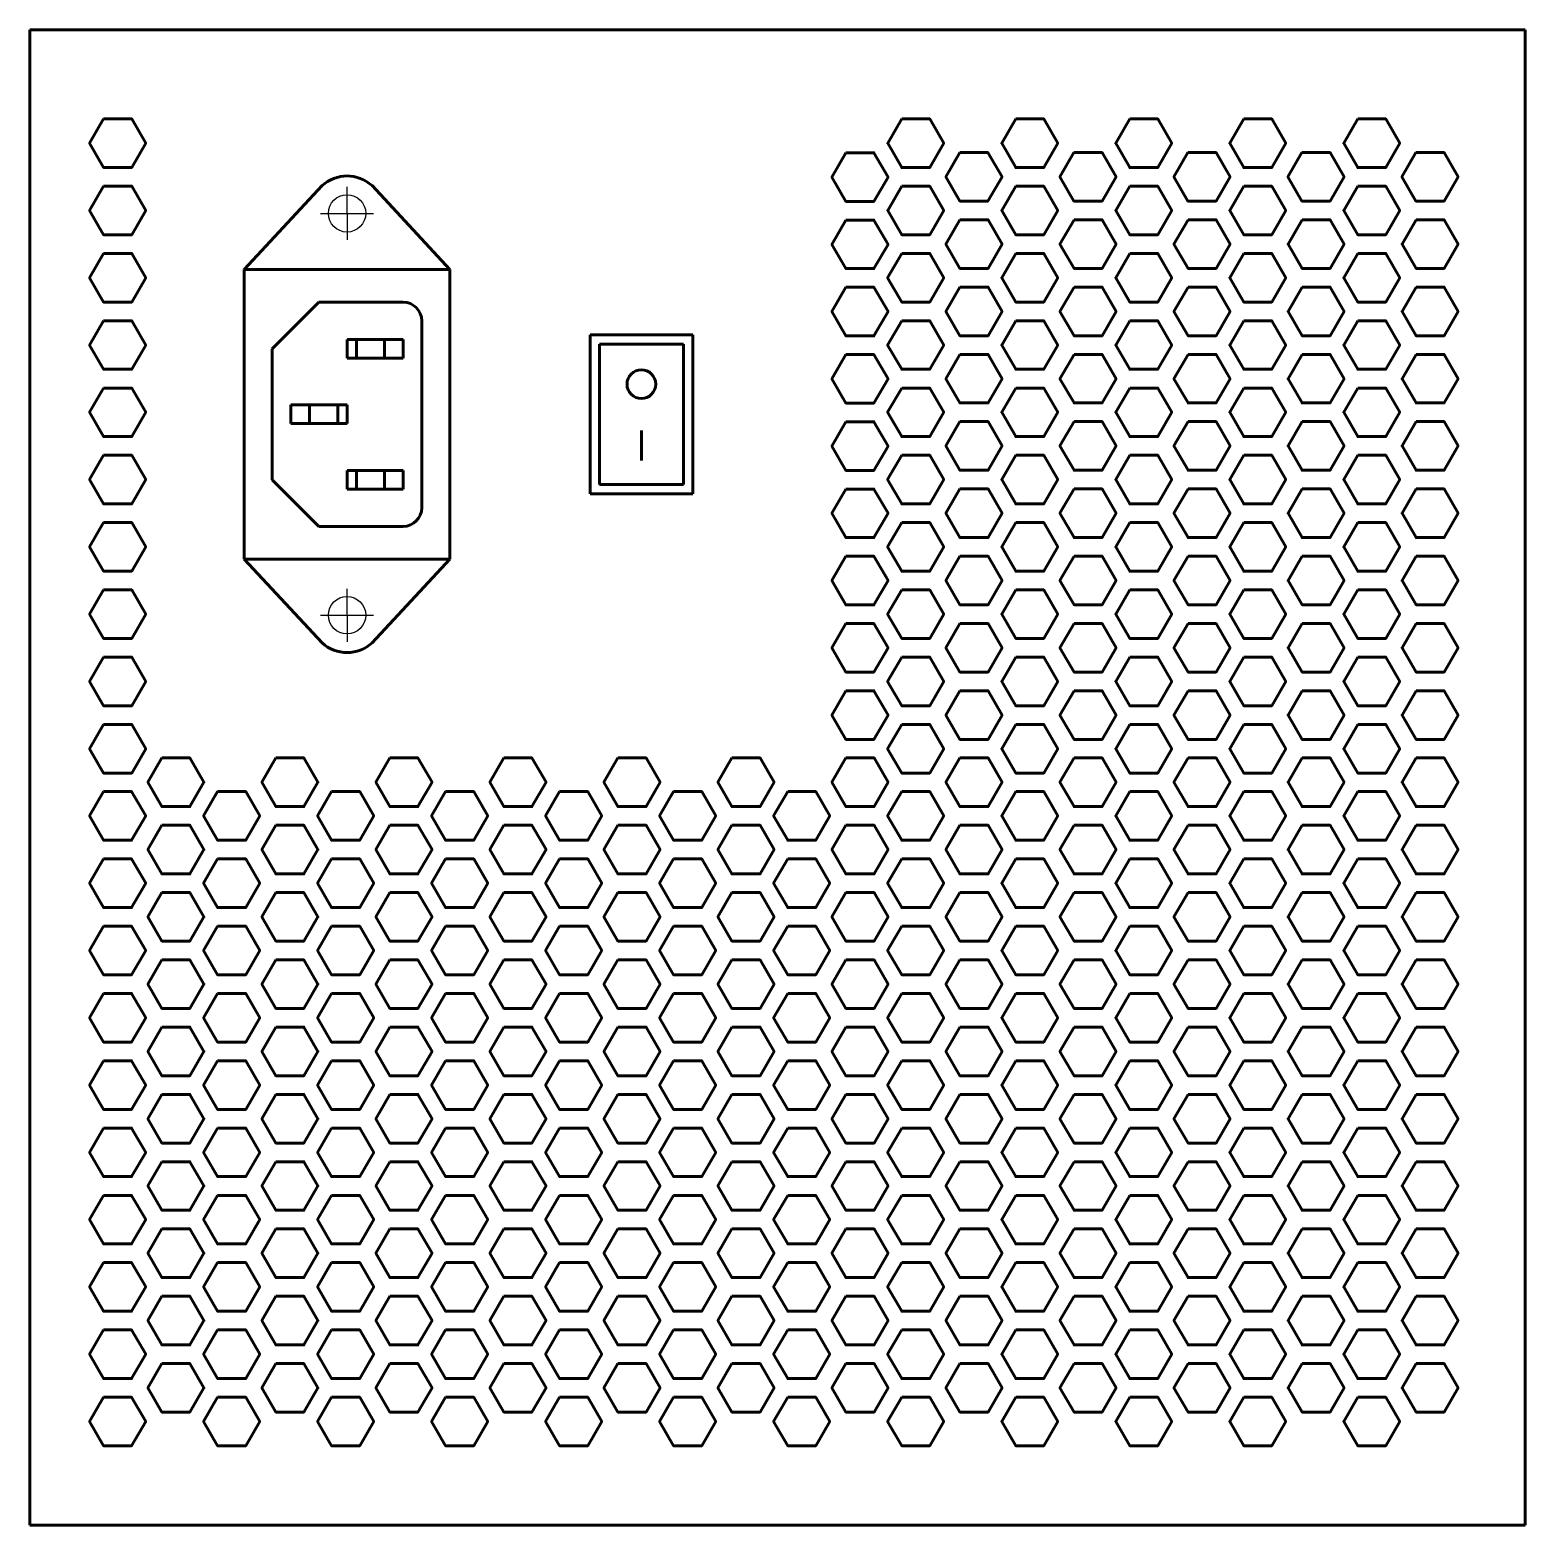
# Model space of a CAD drawing. Header units: millimetres. Extents: x -963 to 6553, y -1367 to 496.
# Drawn here: x 6392.5 to 6552.5, y 336.3 to 496.3 of the extents above; entities that cross this region are included whole.
import ezdxf

# ---------------------------------------------------------------- set-up
doc = ezdxf.new("R2010")
doc.units = ezdxf.units.MM
doc.header["$LTSCALE"] = 0.5
doc.layers.get('0').update_dxf_attribs({"lineweight": 60})

# ---------------------------------------------------------------- blocks, each defined once
blk = doc.blocks.new('*U301')
for points in [[(1.62, 8), (0.12, 5.4), (1.62, 2.8), (4.62, 2.8), (6.12, 5.4), (4.62, 8)], [(-4.62, 4.4), (-6.12, 1.8), (-4.62, -0.8), (-1.62, -0.8), (-0.12, 1.8), (-1.62, 4.4)], [(1.62, 0.8), (0.12, -1.8), (1.62, -4.4), (4.62, -4.4), (6.12, -1.8), (4.62, 0.8)], [(-4.62, -2.8), (-6.12, -5.4), (-4.62, -8), (-1.62, -8), (-0.12, -5.4), (-1.62, -2.8)]]:
    blk.add_lwpolyline(points, close=True)
blk = doc.blocks.new('*U302')
at = {"color": 0, "linetype": 'ByBlock', "lineweight": -2, "transparency": 16777216}
for p in [(0, 57.6), (12.2, 57.6), (24.4, 57.6), (36.6, 57.6), (48.8, 57.6), (61, 57.6), (73.2, 57.6), (85.4, 57.6), (97.6, 57.6), (109.8, 57.6), (122, 57.6), (134.2, 57.6), (0, 43.2), (12.2, 43.2), (24.4, 43.2), (36.6, 43.2), (48.8, 43.2), (61, 43.2), (73.2, 43.2), (85.4, 43.2), (97.6, 43.2), (109.8, 43.2), (122, 43.2), (134.2, 43.2), (0, 28.8), (12.2, 28.8), (24.4, 28.8), (36.6, 28.8), (48.8, 28.8), (61, 28.8), (73.2, 28.8), (85.4, 28.8), (97.6, 28.8), (109.8, 28.8), (122, 28.8), (134.2, 28.8), (0, 14.4), (12.2, 14.4), (24.4, 14.4), (36.6, 14.4), (48.8, 14.4), (61, 14.4), (73.2, 14.4), (85.4, 14.4), (97.6, 14.4), (109.8, 14.4), (122, 14.4), (134.2, 14.4), (0, 0), (12.2, 0), (24.4, 0), (36.6, 0), (48.8, 0), (61, 0), (73.2, 0), (85.4, 0), (97.6, 0), (109.8, 0), (122, 0), (134.2, 0)]:
    blk.add_blockref('*U301', p, dxfattribs=at)
blk = doc.blocks.new('*U303')
for points in [[(1.62, 8), (0.12, 5.4), (1.62, 2.8), (4.62, 2.8), (6.12, 5.4), (4.62, 8)], [(-4.62, 4.4), (-6.12, 1.8), (-4.62, -0.8), (-1.62, -0.8), (-0.12, 1.8), (-1.62, 4.4)], [(1.62, 0.8), (0.12, -1.8), (1.62, -4.4), (4.62, -4.4), (6.12, -1.8), (4.62, 0.8)], [(-4.62, -2.8), (-6.12, -5.4), (-4.62, -8), (-1.62, -8), (-0.12, -5.4), (-1.62, -2.8)]]:
    blk.add_lwpolyline(points, close=True)
blk = doc.blocks.new('*U304')
at = {"color": 0, "linetype": 'ByBlock', "lineweight": -2, "transparency": 16777216}
for p in [(0, 43.2), (12.2, 43.2), (24.4, 43.2), (36.6, 43.2), (48.8, 43.2), (0, 28.8), (12.2, 28.8), (24.4, 28.8), (36.6, 28.8), (48.8, 28.8), (0, 14.4), (12.2, 14.4), (24.4, 14.4), (36.6, 14.4), (48.8, 14.4), (0, 0), (12.2, 0), (24.4, 0), (36.6, 0), (48.8, 0)]:
    blk.add_blockref('*U303', p, dxfattribs=at)
blk = doc.blocks.new('*U305')
for points in [[(-1.5, 6.2), (-3, 3.6), (-1.5, 1), (1.5, 1), (3, 3.6), (1.5, 6.2)], [(-1.5, -1), (-3, -3.6), (-1.5, -6.2), (1.5, -6.2), (3, -3.6), (1.5, -1)]]:
    blk.add_lwpolyline(points, close=True)
blk = doc.blocks.new('*U306')
at = {"color": 0, "linetype": 'ByBlock', "lineweight": -2, "transparency": 16777216}
for p in [(0, 57.6), (0, 43.2), (0, 28.8), (0, 14.4), (0, 0)]:
    blk.add_blockref('*U305', p, dxfattribs=at)

msp = doc.modelspace()

# ---------------------------------------------------------------- linework, layer by layer
for p, q in [((6392.545, 496.328), (6552.545, 496.328)), ((6392.545, 336.328), (6392.545, 496.328)), ((6552.545, 496.328), (6552.545, 336.328)), ((6415.481, 470.696), (6423.803, 479.667)), ((6437.481, 470.696), (6429.159, 479.667)), ((6415.481, 439.696), (6415.481, 470.696)), ((6415.481, 470.696), (6437.481, 470.696)), ((6437.481, 470.696), (6437.481, 439.696)), ((6418.481, 462.196), (6423.481, 467.196)), ((6423.481, 467.196), (6432.481, 467.196)), ((6434.481, 465.196), (6434.481, 445.196)), ((6432.481, 463.196), (6426.481, 463.196)), ((6426.481, 463.196), (6426.481, 461.196)), ((6427.481, 462.196), (6427.481, 463.196)), ((6427.481, 463.196), (6427.481, 461.196)), ((6430.481, 461.196), (6430.481, 463.196)), ((6432.481, 463.196), (6432.481, 461.196)), ((6452.481, 446.696), (6452.481, 463.696)), ((6452.481, 463.696), (6463.481, 463.696)), ((6452.481, 463.696), (6452.481, 462.696)), ((6462.481, 462.696), (6453.481, 462.696)), ((6453.481, 447.696), (6453.481, 462.696)), ((6462.481, 447.696), (6462.481, 462.696)), ((6463.481, 463.696), (6463.481, 446.696)), ((6418.481, 448.196), (6418.481, 462.196)), ((6418.481, 455.196), (6418.481, 462.196)), ((6432.481, 461.196), (6426.481, 461.196)), ((6430.481, 462.196), (6430.481, 461.196)), ((6426.481, 456.196), (6420.481, 456.196)), ((6420.481, 456.196), (6420.481, 455.196)), ((6422.481, 454.196), (6422.481, 456.196)), ((6425.481, 456.196), (6425.481, 454.196)), ((6426.481, 454.196), (6426.481, 456.196)), ((6420.481, 455.196), (6420.481, 454.196)), ((6420.481, 454.196), (6426.481, 454.196)), ((6457.981, 450.267), (6457.981, 453.445)), ((6418.481, 448.196), (6423.481, 443.196)), ((6432.481, 449.196), (6426.481, 449.196)), ((6426.481, 447.196), (6426.481, 449.196)), ((6427.481, 447.196), (6427.481, 449.196)), ((6430.481, 449.196), (6430.481, 447.196)), ((6432.481, 447.196), (6432.481, 449.196)), ((6432.481, 447.196), (6426.481, 447.196)), ((6452.481, 446.696), (6452.481, 447.696)), ((6452.481, 446.696), (6463.481, 446.696)), ((6462.481, 447.696), (6453.481, 447.696)), ((6423.481, 443.196), (6432.481, 443.196)), ((6437.481, 439.696), (6415.481, 439.696)), ((6415.481, 439.696), (6423.803, 430.725)), ((6437.481, 439.696), (6429.159, 430.725)), ((6392.545, 336.328), (6392.545, 343.328)), ((6552.545, 336.328), (6392.545, 336.328))]:
    msp.add_line(p, q)
at = {"lineweight": -3}
for p, q in [((6426.481, 476.696), (6426.481, 479.53)), ((6423.648, 476.696), (6429.314, 476.696)), ((6426.481, 476.696), (6426.481, 473.863)), ((6426.481, 433.696), (6426.481, 436.53)), ((6423.648, 433.696), (6429.314, 433.696)), ((6426.481, 433.696), (6426.481, 430.863))]:
    msp.add_line(p, q, dxfattribs=at)
for points in [[(6485.838, 486.797), (6484.338, 484.199), (6485.838, 481.601), (6488.838, 481.601), (6490.338, 484.199), (6488.838, 486.797)], [(6498.038, 486.797), (6496.538, 484.199), (6498.038, 481.601), (6501.038, 481.601), (6502.538, 484.199), (6501.038, 486.797)], [(6510.238, 486.797), (6508.738, 484.199), (6510.238, 481.601), (6513.238, 481.601), (6514.738, 484.199), (6513.238, 486.797)], [(6522.438, 486.797), (6520.938, 484.199), (6522.438, 481.601), (6525.438, 481.601), (6526.938, 484.199), (6525.438, 486.797)], [(6534.638, 486.797), (6533.138, 484.199), (6534.638, 481.601), (6537.638, 481.601), (6539.138, 484.199), (6537.638, 486.797)], [(6479.87, 483.176), (6478.37, 480.578), (6479.87, 477.979), (6482.87, 477.979), (6484.37, 480.578), (6482.87, 483.176)], [(6492.07, 483.199), (6490.57, 480.601), (6492.07, 478.003), (6495.07, 478.003), (6496.57, 480.601), (6495.07, 483.199)], [(6504.27, 483.199), (6502.77, 480.601), (6504.27, 478.003), (6507.27, 478.003), (6508.77, 480.601), (6507.27, 483.199)], [(6516.47, 483.199), (6514.97, 480.601), (6516.47, 478.003), (6519.47, 478.003), (6520.97, 480.601), (6519.47, 483.199)], [(6528.67, 483.199), (6527.17, 480.601), (6528.67, 478.003), (6531.67, 478.003), (6533.17, 480.601), (6531.67, 483.199)], [(6540.87, 483.199), (6539.37, 480.601), (6540.87, 478.003), (6543.87, 478.003), (6545.37, 480.601), (6543.87, 483.199)], [(6485.838, 479.601), (6484.338, 477.003), (6485.838, 474.404), (6488.838, 474.404), (6490.338, 477.003), (6488.838, 479.601)], [(6498.038, 479.601), (6496.538, 477.003), (6498.038, 474.404), (6501.038, 474.404), (6502.538, 477.003), (6501.038, 479.601)], [(6510.238, 479.601), (6508.738, 477.003), (6510.238, 474.404), (6513.238, 474.404), (6514.738, 477.003), (6513.238, 479.601)], [(6522.438, 479.601), (6520.938, 477.003), (6522.438, 474.404), (6525.438, 474.404), (6526.938, 477.003), (6525.438, 479.601)], [(6534.638, 479.601), (6533.138, 477.003), (6534.638, 474.404), (6537.638, 474.404), (6539.138, 477.003), (6537.638, 479.601)], [(6479.87, 475.979), (6478.37, 473.381), (6479.87, 470.783), (6482.87, 470.783), (6484.37, 473.381), (6482.87, 475.979)], [(6479.87, 468.783), (6478.37, 466.185), (6479.87, 463.587), (6482.87, 463.587), (6484.37, 466.185), (6482.87, 468.783)], [(6479.87, 461.587), (6478.37, 458.989), (6479.87, 456.391), (6482.87, 456.391), (6484.37, 458.989), (6482.87, 461.587)], [(6479.87, 454.391), (6478.37, 451.793), (6479.87, 449.195), (6482.87, 449.195), (6484.37, 451.793), (6482.87, 454.391)], [(6479.87, 447.195), (6478.37, 444.597), (6479.87, 441.999), (6482.87, 441.999), (6484.37, 444.597), (6482.87, 447.195)], [(6479.87, 439.999), (6478.37, 437.401), (6479.87, 434.803), (6482.87, 434.803), (6484.37, 437.401), (6482.87, 439.999)], [(6479.87, 432.803), (6478.37, 430.204), (6479.87, 427.606), (6482.87, 427.606), (6484.37, 430.204), (6482.87, 432.803)], [(6479.87, 425.606), (6478.37, 423.008), (6479.87, 420.41), (6482.87, 420.41), (6484.37, 423.008), (6482.87, 425.606)]]:
    msp.add_lwpolyline(points, close=True)
for centre in [(6426.481, 476.696), (6426.481, 433.696)]:
    msp.add_circle(centre, 2, dxfattribs=at)
msp.add_circle((6457.981, 458.419), 1.537)
for centre, radius, start, end in [((6426.481, 476.696), 4, 47.96925, 132.03075), ((6432.481, 465.196), 2, 0, 90), ((6432.481, 445.196), 2, 270, 0), ((6426.481, 433.696), 4, 227.96925, 312.03075)]:
    msp.add_arc(centre, radius, start, end)

# ---------------------------------------------------------------- block references
for name, p in [('*U306', (6401.938, 423.008)), ('*U304', (6490.454, 424.807)), ('*U302', (6405.054, 352.815))]:
    msp.add_blockref(name, p)

doc.saveas('drawing.dxf')
